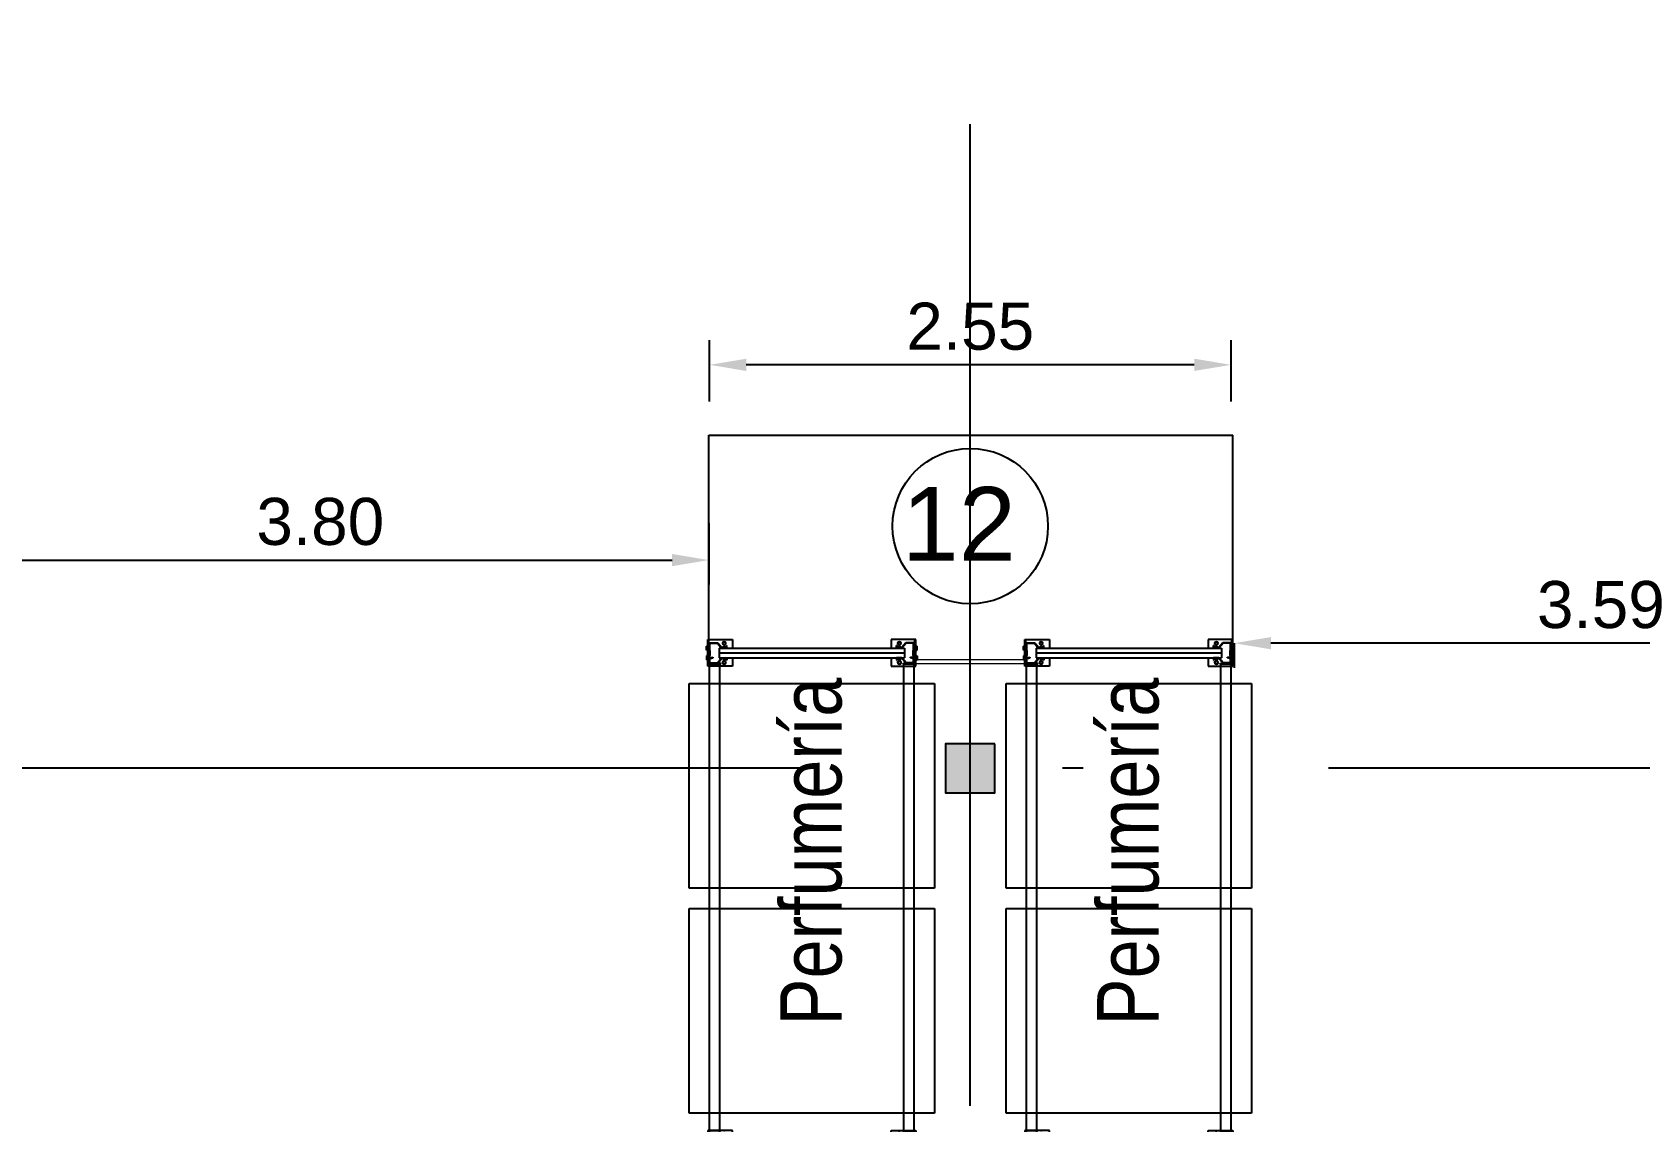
# Model space of a CAD drawing. Header units: metres. Extents: x 0 to 8715937, y -236336 to 216.
# Drawn here: x 112.06 to 119.92, y 85.3 to 90.63 of the extents above; entities that cross this region are included whole.
import ezdxf

# ---------------------------------------------------------------- set-up
doc = ezdxf.new("R2010")
doc.units = ezdxf.units.M
doc.header["$MEASUREMENT"] = 0
doc.header["$PDMODE"] = 3
doc.linetypes.add('ACAD_ISO10W100', pattern=[18, 12, -3, 0, -3])
for name, color, linetype in [('0-BLOCK-EQUIPAMIENTO', 7, 'Continuous'), ('0-BLOCK-ESTRUCTURA', 7, 'Continuous'), ('AAA BAST', 5, 'Continuous'), ('AAA CONECT', 3, 'Continuous'), ('AAA LARG', 1, 'Continuous'), ('AAA PALLETS', 7, 'Continuous'), ('AAA TEXTO', 7, 'Continuous'), ('COLUMNAS', 210, 'Continuous'), ('COLUMNAS HATCH', 251, 'Continuous'), ('COTAS INTERIORES', 2, 'Continuous'), ('EJES', 251, 'ACAD_ISO10W100'), ('INSTALACIONES', 165, 'Continuous'), ('TEXTO', 7, 'Continuous')]:
    doc.layers.add(name, color=color, linetype=linetype)
doc.styles.add('AR', font='arial.ttf')
doc.styles.get("Standard").update_dxf_attribs({"font": 'arial.ttf'})
doc.dimstyles.new('CotaLoc0', dxfattribs={"dimtxt": 0.23, "dimasz": 0.18, "dimexe": 0.12, "dimexo": 0.37, "dimgap": 0.07, "dimtad": 1, "dimzin": 0, "dimdsep": 46, "dimtxsty": 'AR', "dimcen": 0.9, "dimclrd": 251, "dimclre": 251, "dimadec": 0, "dimazin": 0, "dimtfac": 1, "dimtofl": 0, "dimtmove": 1, "dimatfit": 3, "dimfxl": 0.18, "dimtolj": 1, "dimtzin": 0, "dimarcsym": 1})

# ---------------------------------------------------------------- blocks, each defined once
blk = doc.blocks.new('COLUMNA 0.24 x 0.24')
at = {"layer": 'COLUMNAS HATCH', "ltscale": 0.1}
blk.add_hatch(color=256, dxfattribs=at).paths.add_polyline_path([(0, 0.24), (0.24, 0.24), (0.24, 0), (0, 0)])
at = {"layer": 'COLUMNAS', "ltscale": 0.1}
blk.add_lwpolyline([(0, 0.24), (0.24, 0.24), (0.24, 0), (0, 0)], close=True, dxfattribs=at)
blk = doc.blocks.new('DPM-ESTRUCTURA')
at = {"layer": 'EJES', "ltscale": 0.4}
for p, q in [((28.9278, 41.5801), (28.9278, 112.3301)), ((108.48, 87.0301), (16.48, 87.0301))]:
    blk.add_line(p, q, dxfattribs=at)
at = {"layer": 'COLUMNAS', "xscale": -1}
blk.add_blockref('COLUMNA 0.24 x 0.24', (29.0478, 86.9101), dxfattribs=at)
blk = doc.blocks.new('1A MODULO SIMPLE')
at = {"layer": 'AAA BAST'}
for points in [[(-2.1307, 1.015), (-2.1307, 1.017), (-2.1407, 1.017), (-2.1407, 1.04), (-2.1167, 1.06), (-2.1167, 1.1), (-2.1567, 1.1), (-2.1567, 1.098), (-2.1767, 1.098), (-2.1767, 1.1), (-2.2167, 1.1), (-2.2167, 1.06), (-2.1927, 1.04), (-2.1927, 1.017), (-2.2027, 1.017), (-2.2027, 1.015), (-2.1907, 1.015), (-2.1907, 1.0409), (-2.2147, 1.0609), (-2.2147, 1.098), (-2.1787, 1.098), (-2.1787, 1.096), (-2.1547, 1.096), (-2.1547, 1.098), (-2.1187, 1.098), (-2.1187, 1.0609), (-2.1427, 1.0409), (-2.1427, 1.015)], [(0.1973, 1.015), (0.1973, 1.017), (0.2073, 1.017), (0.2073, 1.04), (0.1833, 1.06), (0.1833, 1.1), (0.2233, 1.1), (0.2233, 1.098), (0.2433, 1.098), (0.2433, 1.1), (0.2833, 1.1), (0.2833, 1.06), (0.2593, 1.04), (0.2593, 1.017), (0.2693, 1.017), (0.2693, 1.015), (0.2573, 1.015), (0.2573, 1.0409), (0.2813, 1.0609), (0.2813, 1.098), (0.2453, 1.098), (0.2453, 1.096), (0.2213, 1.096), (0.2213, 1.098), (0.1853, 1.098), (0.1853, 1.0609), (0.2093, 1.0409), (0.2093, 1.015)], [(-2.1307, 0.185), (-2.1307, 0.183), (-2.1407, 0.183), (-2.1407, 0.16), (-2.1167, 0.14), (-2.1167, 0.1), (-2.1567, 0.1), (-2.1567, 0.102), (-2.1767, 0.102), (-2.1767, 0.1), (-2.2167, 0.1), (-2.2167, 0.14), (-2.1927, 0.16), (-2.1927, 0.183), (-2.2027, 0.183), (-2.2027, 0.185), (-2.1907, 0.185), (-2.1907, 0.1591), (-2.2147, 0.1391), (-2.2147, 0.102), (-2.1787, 0.102), (-2.1787, 0.104), (-2.1547, 0.104), (-2.1547, 0.102), (-2.1187, 0.102), (-2.1187, 0.1391), (-2.1427, 0.1591), (-2.1427, 0.185)], [(0.1973, 0.185), (0.1973, 0.183), (0.2073, 0.183), (0.2073, 0.16), (0.1833, 0.14), (0.1833, 0.1), (0.2233, 0.1), (0.2233, 0.102), (0.2433, 0.102), (0.2433, 0.1), (0.2833, 0.1), (0.2833, 0.14), (0.2593, 0.16), (0.2593, 0.183), (0.2693, 0.183), (0.2693, 0.185), (0.2573, 0.185), (0.2573, 0.1591), (0.2813, 0.1391), (0.2813, 0.102), (0.2453, 0.102), (0.2453, 0.104), (0.2213, 0.104), (0.2213, 0.102), (0.1853, 0.102), (0.1853, 0.1391), (0.2093, 0.1591), (0.2093, 0.185)]]:
    blk.add_hatch(color=251, dxfattribs=at).paths.add_polyline_path(points)
at = {"layer": 'AAA BAST', "color": 251}
for p, q in [((-2.2167, 1.1082), (-2.2317, 1.1082)), ((-2.2317, 1.1082), (-2.2317, 0.9882)), ((-2.2167, 1.1032), (-2.2317, 1.1032)), ((-2.1167, 1.1082), (-2.2167, 1.1082)), ((-2.2167, 1.1082), (-2.2167, 1.1032)), ((-2.2167, 1.1032), (-2.1167, 1.1032)), ((-2.2067, 1.1), (-2.2067, 1.1032)), ((-2.2067, 1.1032), (-2.1737, 1.1032)), ((-2.1802, 1.1152), (-2.2002, 1.1152)), ((-2.2002, 1.1082), (-2.2002, 1.1152)), ((-2.1902, 1.1082), (-2.1902, 1.1152)), ((-2.1802, 1.1082), (-2.1802, 1.1152)), ((-2.1737, 1.1), (-2.1737, 1.1032)), ((-2.1597, 1.1), (-2.1597, 1.1032)), ((-2.1532, 1.1152), (-2.1332, 1.1152)), ((-2.1532, 1.1082), (-2.1532, 1.1152)), ((-2.1432, 1.1082), (-2.1432, 1.1152)), ((-2.1332, 1.1082), (-2.1332, 1.1152)), ((-2.1267, 1.1), (-2.1267, 1.1032)), ((-2.1167, 1.1032), (-2.1167, 1.1082)), ((-2.1017, 1.1082), (-2.1167, 1.1082)), ((-2.1167, 1.1032), (-2.1017, 1.1032)), ((-2.1017, 0.9882), (-2.1017, 1.1082)), ((0.1683, 0.9882), (0.1683, 1.1082)), ((0.1683, 1.1082), (0.1833, 1.1082)), ((0.1833, 1.1032), (0.1683, 1.1032)), ((0.1833, 1.1032), (0.1833, 1.1082)), ((0.1833, 1.1082), (0.2833, 1.1082)), ((0.2833, 1.1032), (0.1833, 1.1032)), ((0.1933, 1.1), (0.1933, 1.1032)), ((0.2198, 1.1152), (0.1998, 1.1152)), ((0.1998, 1.1082), (0.1998, 1.1152)), ((0.2098, 1.1082), (0.2098, 1.1152)), ((0.2198, 1.1082), (0.2198, 1.1152)), ((0.2263, 1.1), (0.2263, 1.1032)), ((0.2403, 1.1), (0.2403, 1.1032)), ((0.2733, 1.1032), (0.2403, 1.1032)), ((0.2468, 1.1152), (0.2668, 1.1152)), ((0.2468, 1.1082), (0.2468, 1.1152)), ((0.2568, 1.1082), (0.2568, 1.1152)), ((0.2668, 1.1082), (0.2668, 1.1152)), ((0.2733, 1.1), (0.2733, 1.1032)), ((0.2833, 1.1082), (0.2833, 1.1032)), ((0.2833, 1.1082), (0.2983, 1.1082)), ((0.2833, 1.1032), (0.2983, 1.1032)), ((0.2983, 1.1082), (0.2983, 0.9882)), ((-2.1767, 1.1), (-2.2167, 1.1)), ((-2.2167, 1.1), (-2.2167, 1.06)), ((-2.2167, 1.06), (-2.1927, 1.04)), ((-2.2147, 1.098), (-2.2147, 1.0609)), ((-2.1787, 1.098), (-2.2147, 1.098)), ((-2.2147, 1.0609), (-2.1907, 1.0409)), ((-2.1927, 1.036), (-2.1977, 1.036)), ((-2.1977, 1.021), (-2.1977, 1.036)), ((-2.1927, 1.0285), (-2.1977, 1.0285)), ((-2.1927, 1.04), (-2.1927, 1.017)), ((-2.1907, 1.053), (-2.1667, 1.053)), ((-2.1907, 0.147), (-2.1907, 1.053)), ((-2.1907, 1.0409), (-2.1907, 1.015)), ((-2.1787, 1.098), (-2.1787, 1.096)), ((-2.1547, 1.096), (-2.1787, 1.096)), ((-2.1767, 1.1), (-2.1767, 1.098)), ((-2.1767, 1.1), (-2.1737, 1.1)), ((-2.1567, 1.098), (-2.1767, 1.098)), ((-2.1667, 1.053), (-2.1427, 1.053)), ((-2.1667, 0.147), (-2.1667, 1.053)), ((-2.1567, 1.1), (-2.1597, 1.1)), ((-2.1167, 1.1), (-2.1567, 1.1)), ((-2.1567, 1.1), (-2.1567, 1.098)), ((-2.1187, 1.098), (-2.1547, 1.098)), ((-2.1547, 1.098), (-2.1547, 1.096)), ((-2.1187, 1.0609), (-2.1427, 1.0409)), ((-2.1427, 0.147), (-2.1427, 1.053)), ((-2.1427, 1.0409), (-2.1427, 1.015)), ((-2.1167, 1.06), (-2.1407, 1.04)), ((-2.1407, 1.04), (-2.1407, 1.017)), ((-2.1357, 1.036), (-2.1407, 1.036)), ((-2.1407, 1.021), (-2.1407, 1.036)), ((-2.1357, 1.0285), (-2.1407, 1.0285)), ((-2.1357, 1.021), (-2.1357, 1.036)), ((-2.1357, 1.0328), (-2.1307, 1.0328)), ((-2.1357, 1.0243), (-2.1307, 1.0243)), ((-2.1307, 1.0243), (-2.1307, 1.0328)), ((-2.1187, 1.098), (-2.1187, 1.0609)), ((-2.1167, 1.1), (-2.1167, 1.06)), ((0.1833, 1.1), (0.2233, 1.1)), ((0.1833, 1.1), (0.1833, 1.06)), ((0.1833, 1.06), (0.2073, 1.04)), ((0.1853, 1.098), (0.1853, 1.0609)), ((0.1853, 1.098), (0.2213, 1.098)), ((0.1853, 1.0609), (0.2093, 1.0409)), ((0.2023, 1.0328), (0.1973, 1.0328)), ((0.1973, 1.0243), (0.1973, 1.0328)), ((0.2023, 1.0243), (0.1973, 1.0243)), ((0.2023, 1.036), (0.2073, 1.036)), ((0.2023, 1.021), (0.2023, 1.036)), ((0.2023, 1.0285), (0.2073, 1.0285)), ((0.2073, 1.04), (0.2073, 1.017)), ((0.2073, 1.021), (0.2073, 1.036)), ((0.2333, 1.053), (0.2093, 1.053)), ((0.2093, 0.147), (0.2093, 1.053)), ((0.2093, 1.0409), (0.2093, 1.015)), ((0.2213, 1.098), (0.2213, 1.096)), ((0.2213, 1.096), (0.2453, 1.096)), ((0.2233, 1.1), (0.2233, 1.098)), ((0.2233, 1.1), (0.2263, 1.1)), ((0.2233, 1.098), (0.2433, 1.098)), ((0.2573, 1.053), (0.2333, 1.053)), ((0.2333, 0.147), (0.2333, 1.053)), ((0.2433, 1.1), (0.2403, 1.1)), ((0.2433, 1.1), (0.2833, 1.1)), ((0.2433, 1.1), (0.2433, 1.098)), ((0.2453, 1.098), (0.2813, 1.098)), ((0.2453, 1.098), (0.2453, 1.096)), ((0.2813, 1.0609), (0.2573, 1.0409)), ((0.2573, 0.147), (0.2573, 1.053)), ((0.2573, 1.0409), (0.2573, 1.015)), ((0.2833, 1.06), (0.2593, 1.04)), ((0.2593, 1.04), (0.2593, 1.017)), ((0.2593, 1.036), (0.2643, 1.036)), ((0.2593, 1.0285), (0.2643, 1.0285)), ((0.2643, 1.021), (0.2643, 1.036)), ((0.2813, 1.098), (0.2813, 1.0609)), ((0.2833, 1.1), (0.2833, 1.06)), ((-2.2317, 0.9882), (-2.1907, 0.9882)), ((-2.1927, 1.017), (-2.2027, 1.017)), ((-2.2027, 1.017), (-2.2027, 1.015)), ((-2.1907, 1.015), (-2.2027, 1.015)), ((-2.1927, 1.021), (-2.1977, 1.021)), ((-2.1427, 1.015), (-2.1307, 1.015)), ((-2.1427, 0.9882), (-2.1017, 0.9882)), ((-2.1357, 1.021), (-2.1407, 1.021)), ((-2.1407, 1.017), (-2.1307, 1.017)), ((-2.1307, 1.015), (-2.1307, 1.017)), ((0.2093, 0.9882), (0.1683, 0.9882)), ((0.2073, 1.017), (0.1973, 1.017)), ((0.1973, 1.015), (0.1973, 1.017)), ((0.2093, 1.015), (0.1973, 1.015)), ((0.2023, 1.021), (0.2073, 1.021)), ((0.2573, 1.015), (0.2693, 1.015)), ((0.2983, 0.9882), (0.2573, 0.9882)), ((0.2593, 1.021), (0.2643, 1.021)), ((0.2593, 1.017), (0.2693, 1.017)), ((0.2693, 1.017), (0.2693, 1.015)), ((-2.2317, 0.0918), (-2.2317, 0.2118)), ((-2.2317, 0.2118), (-2.1907, 0.2118)), ((-2.2167, 0.14), (-2.1927, 0.16)), ((-2.2147, 0.1391), (-2.1907, 0.1591)), ((-2.1907, 0.185), (-2.2027, 0.185)), ((-2.2027, 0.183), (-2.2027, 0.185)), ((-2.1927, 0.183), (-2.2027, 0.183)), ((-2.1927, 0.1801), (-2.1977, 0.1801)), ((-2.1977, 0.1651), (-2.1977, 0.1801)), ((-2.1927, 0.1726), (-2.1977, 0.1726)), ((-2.1927, 0.1651), (-2.1977, 0.1651)), ((-2.1927, 0.16), (-2.1927, 0.183)), ((-2.1907, 0.1591), (-2.1907, 0.185)), ((-2.1427, 0.2118), (-2.1017, 0.2118)), ((-2.1427, 0.1591), (-2.1427, 0.185)), ((-2.1427, 0.185), (-2.1307, 0.185)), ((-2.1187, 0.1391), (-2.1427, 0.1591)), ((-2.1407, 0.16), (-2.1407, 0.183)), ((-2.1407, 0.183), (-2.1307, 0.183)), ((-2.1357, 0.1801), (-2.1407, 0.1801)), ((-2.1407, 0.1651), (-2.1407, 0.1801)), ((-2.1357, 0.1726), (-2.1407, 0.1726)), ((-2.1357, 0.1651), (-2.1407, 0.1651)), ((-2.1167, 0.14), (-2.1407, 0.16)), ((-2.1357, 0.1651), (-2.1357, 0.1801)), ((-2.1357, 0.1768), (-2.1307, 0.1768)), ((-2.1357, 0.1683), (-2.1307, 0.1683)), ((-2.1307, 0.185), (-2.1307, 0.183)), ((-2.1307, 0.1683), (-2.1307, 0.1768)), ((-2.1017, 0.2118), (-2.1017, 0.0918)), ((0.2093, 0.2118), (0.1683, 0.2118)), ((0.1683, 0.2118), (0.1683, 0.0918)), ((0.1833, 0.14), (0.2073, 0.16)), ((0.1853, 0.1391), (0.2093, 0.1591)), ((0.2093, 0.185), (0.1973, 0.185)), ((0.1973, 0.185), (0.1973, 0.183)), ((0.2073, 0.183), (0.1973, 0.183)), ((0.2023, 0.1768), (0.1973, 0.1768)), ((0.1973, 0.1683), (0.1973, 0.1768)), ((0.2023, 0.1683), (0.1973, 0.1683)), ((0.2023, 0.1801), (0.2073, 0.1801)), ((0.2023, 0.1651), (0.2023, 0.1801)), ((0.2023, 0.1726), (0.2073, 0.1726)), ((0.2023, 0.1651), (0.2073, 0.1651)), ((0.2073, 0.16), (0.2073, 0.183)), ((0.2073, 0.1651), (0.2073, 0.1801)), ((0.2093, 0.1591), (0.2093, 0.185)), ((0.2983, 0.2118), (0.2573, 0.2118)), ((0.2573, 0.1591), (0.2573, 0.185)), ((0.2573, 0.185), (0.2693, 0.185)), ((0.2813, 0.1391), (0.2573, 0.1591)), ((0.2593, 0.16), (0.2593, 0.183)), ((0.2593, 0.183), (0.2693, 0.183)), ((0.2593, 0.1801), (0.2643, 0.1801)), ((0.2593, 0.1726), (0.2643, 0.1726)), ((0.2593, 0.1651), (0.2643, 0.1651)), ((0.2833, 0.14), (0.2593, 0.16)), ((0.2643, 0.1651), (0.2643, 0.1801)), ((0.2693, 0.183), (0.2693, 0.185)), ((0.2983, 0.0918), (0.2983, 0.2118)), ((-2.2167, 0.0968), (-2.2317, 0.0968)), ((-2.2167, 0.0918), (-2.2317, 0.0918)), ((-2.2167, 0.1), (-2.2167, 0.14)), ((-2.1767, 0.1), (-2.2167, 0.1)), ((-2.2167, 0.0968), (-2.1167, 0.0968)), ((-2.2167, 0.0918), (-2.2167, 0.0968)), ((-2.1167, 0.0918), (-2.2167, 0.0918)), ((-2.2147, 0.102), (-2.2147, 0.1391)), ((-2.1787, 0.102), (-2.2147, 0.102)), ((-2.2067, 0.1), (-2.2067, 0.0968)), ((-2.2067, 0.0968), (-2.1737, 0.0968)), ((-2.2002, 0.0918), (-2.2002, 0.0848)), ((-2.1802, 0.0848), (-2.2002, 0.0848)), ((-2.1907, 0.147), (-2.1667, 0.147)), ((-2.1902, 0.0918), (-2.1902, 0.0848)), ((-2.1802, 0.0918), (-2.1802, 0.0848)), ((-2.1787, 0.102), (-2.1787, 0.104)), ((-2.1547, 0.104), (-2.1787, 0.104)), ((-2.1567, 0.102), (-2.1767, 0.102)), ((-2.1767, 0.1), (-2.1767, 0.102)), ((-2.1767, 0.1), (-2.1737, 0.1)), ((-2.1737, 0.1), (-2.1737, 0.0968)), ((-2.1667, 0.147), (-2.1427, 0.147)), ((-2.1597, 0.1), (-2.1597, 0.0968)), ((-2.1567, 0.1), (-2.1597, 0.1)), ((-2.1567, 0.1), (-2.1567, 0.102)), ((-2.1167, 0.1), (-2.1567, 0.1)), ((-2.1547, 0.102), (-2.1547, 0.104)), ((-2.1187, 0.102), (-2.1547, 0.102)), ((-2.1532, 0.0918), (-2.1532, 0.0848)), ((-2.1532, 0.0848), (-2.1332, 0.0848)), ((-2.1432, 0.0918), (-2.1432, 0.0848)), ((-2.1332, 0.0918), (-2.1332, 0.0848)), ((-2.1267, 0.1), (-2.1267, 0.0968)), ((-2.1187, 0.102), (-2.1187, 0.1391)), ((-2.1167, 0.1), (-2.1167, 0.14)), ((-2.1167, 0.0968), (-2.1167, 0.0918)), ((-2.1167, 0.0968), (-2.1017, 0.0968)), ((-2.1017, 0.0918), (-2.1167, 0.0918)), ((0.1833, 0.0968), (0.1683, 0.0968)), ((0.1683, 0.0918), (0.1833, 0.0918)), ((0.1833, 0.1), (0.1833, 0.14)), ((0.1833, 0.1), (0.2233, 0.1)), ((0.2833, 0.0968), (0.1833, 0.0968)), ((0.1833, 0.0968), (0.1833, 0.0918)), ((0.1833, 0.0918), (0.2833, 0.0918)), ((0.1853, 0.102), (0.1853, 0.1391)), ((0.1853, 0.102), (0.2213, 0.102)), ((0.1933, 0.1), (0.1933, 0.0968)), ((0.1998, 0.0918), (0.1998, 0.0848)), ((0.2198, 0.0848), (0.1998, 0.0848)), ((0.2333, 0.147), (0.2093, 0.147)), ((0.2098, 0.0918), (0.2098, 0.0848)), ((0.2198, 0.0918), (0.2198, 0.0848)), ((0.2213, 0.102), (0.2213, 0.104)), ((0.2213, 0.104), (0.2453, 0.104)), ((0.2233, 0.102), (0.2433, 0.102)), ((0.2233, 0.1), (0.2233, 0.102)), ((0.2233, 0.1), (0.2263, 0.1)), ((0.2263, 0.1), (0.2263, 0.0968)), ((0.2573, 0.147), (0.2333, 0.147)), ((0.2403, 0.1), (0.2403, 0.0968)), ((0.2433, 0.1), (0.2403, 0.1)), ((0.2733, 0.0968), (0.2403, 0.0968)), ((0.2433, 0.1), (0.2433, 0.102)), ((0.2433, 0.1), (0.2833, 0.1)), ((0.2453, 0.102), (0.2453, 0.104)), ((0.2453, 0.102), (0.2813, 0.102)), ((0.2468, 0.0918), (0.2468, 0.0848)), ((0.2468, 0.0848), (0.2668, 0.0848)), ((0.2568, 0.0918), (0.2568, 0.0848)), ((0.2668, 0.0918), (0.2668, 0.0848)), ((0.2733, 0.1), (0.2733, 0.0968)), ((0.2813, 0.102), (0.2813, 0.1391)), ((0.2833, 0.1), (0.2833, 0.14)), ((0.2833, 0.0918), (0.2833, 0.0968)), ((0.2833, 0.0968), (0.2983, 0.0968)), ((0.2833, 0.0918), (0.2983, 0.0918))]:
    blk.add_line(p, q, dxfattribs=at)
for centre in [(-2.2141, 1.0285), (-2.1192, 1.0285), (0.1859, 1.0285), (0.2808, 1.0285), (-2.2141, 0.1715), (-2.1192, 0.1715), (0.1859, 0.1715), (0.2808, 0.1715)]:
    blk.add_circle(centre, 0.0075, dxfattribs=at)
at = {"layer": 'AAA LARG', "color": 251}
for p, q in [((-2.1407, 1.105), (-2.1454, 1.0829)), ((-2.1381, 1.1018), (-2.1422, 1.0822)), ((-2.1407, 1.105), (-2.1117, 1.105)), ((-2.1149, 1.1018), (-2.1381, 1.1018)), ((-2.1149, 1.045), (-2.1149, 1.1018)), ((-2.1117, 1.105), (-2.1117, 1.045)), ((0.2073, 1.105), (0.1783, 1.105)), ((0.1783, 1.105), (0.1783, 1.045)), ((0.1815, 1.045), (0.1815, 1.1018)), ((0.1815, 1.1018), (0.2047, 1.1018)), ((0.2047, 1.1018), (0.2089, 1.0822)), ((0.2073, 1.105), (0.212, 1.0829)), ((-2.1422, 1.0822), (-2.1454, 1.0829)), ((-2.1117, 1.045), (-2.1149, 1.045)), ((-2.1117, 1.1), (0.1783, 1.1)), ((-2.1117, 1.05), (0.1783, 1.05)), ((0.1783, 1.045), (0.1815, 1.045)), ((0.2089, 1.0822), (0.212, 1.0829)), ((-2.1422, 0.1178), (-2.1454, 0.1171)), ((-2.1407, 0.095), (-2.1454, 0.1171)), ((-2.1381, 0.0982), (-2.1422, 0.1178)), ((-2.1407, 0.095), (-2.1117, 0.095)), ((-2.1149, 0.0982), (-2.1381, 0.0982)), ((-2.1117, 0.155), (-2.1149, 0.155)), ((-2.1149, 0.155), (-2.1149, 0.0982)), ((-2.1117, 0.095), (-2.1117, 0.155)), ((-2.1117, 0.15), (0.1783, 0.15)), ((-2.1117, 0.1), (0.1783, 0.1)), ((0.1783, 0.095), (0.1783, 0.155)), ((0.1783, 0.155), (0.1815, 0.155)), ((0.2073, 0.095), (0.1783, 0.095)), ((0.1815, 0.155), (0.1815, 0.0982)), ((0.1815, 0.0982), (0.2047, 0.0982)), ((0.2047, 0.0982), (0.2089, 0.1178)), ((0.2073, 0.095), (0.212, 0.1171)), ((0.2089, 0.1178), (0.212, 0.1171))]:
    blk.add_line(p, q, dxfattribs=at)
at = {"layer": 'AAA PALLETS', "color": 251, "ltscale": 0.21}
for p, q in [((-1.0167, 1.2), (-2.0167, 1.2)), ((-2.0167, 1.2), (-2.0167, 0)), ((-1.0167, 0), (-1.0167, 1.2)), ((0.0833, 1.2), (-0.9167, 1.2)), ((-0.9167, 1.2), (-0.9167, 0)), ((0.0833, 0), (0.0833, 1.2)), ((-2.0167, 0), (-1.0167, 0)), ((-0.9167, 0), (0.0833, 0))]:
    blk.add_line(p, q, dxfattribs=at)
blk = doc.blocks.new('1A MODULO D FTE COL')
at = {"layer": 'AAA CONECT', "color": 251, "lineweight": 5}
for p, q in [((-2.213, 0.5973), (-2.2207, 0.5909)), ((-2.2207, 0.59), (-2.2207, -0.0409)), ((-2.2117, 0.5958), (-2.2187, 0.59)), ((-2.2187, 0.5484), (-2.2187, 0.59)), ((-2.213, 0.5973), (-2.2117, 0.5958)), ((0.187, 0.5973), (0.1793, 0.5909)), ((0.1793, 0.59), (0.1793, -0.0409)), ((0.1883, 0.5958), (0.1813, 0.59)), ((0.1813, 0.5484), (0.1813, 0.59)), ((0.187, 0.5973), (0.1883, 0.5958)), ((-2.2187, 0.5484), (-2.2057, 0.5484)), ((-2.2007, 0.5434), (-2.2057, 0.5484)), ((-2.2007, 0.5434), (-2.2007, 0.0066)), ((0.1813, 0.5484), (0.1943, 0.5484)), ((0.1993, 0.5434), (0.1943, 0.5484)), ((0.1993, 0.5434), (0.1993, 0.0066)), ((-2.2187, 0.0016), (-2.2187, -0.04)), ((-2.2187, 0.0016), (-2.2057, 0.0016)), ((-2.2007, 0.0066), (-2.2057, 0.0016)), ((0.1813, 0.0016), (0.1813, -0.04)), ((0.1813, 0.0016), (0.1943, 0.0016)), ((0.1993, 0.0066), (0.1943, 0.0016)), ((-2.213, -0.0473), (-2.2207, -0.0409)), ((-2.2117, -0.0458), (-2.2187, -0.04)), ((-2.213, -0.0473), (-2.2117, -0.0458)), ((0.187, -0.0473), (0.1793, -0.0409)), ((0.1883, -0.0458), (0.1813, -0.04)), ((0.187, -0.0473), (0.1883, -0.0458))]:
    blk.add_line(p, q, dxfattribs=at)
at = {"layer": 'AAA BAST', "color": 251, "lineweight": 5}
for p in [(0, 0.45), (0, -1.1)]:
    blk.add_blockref('1A MODULO SIMPLE', p, dxfattribs=at)
blk = doc.blocks.new('*D200')
at = {"layer": 'COTAS INTERIORES', "color": 251, "lineweight": -2, "ltscale": 0.1, "transparency": 16777216}
for p, q in [((27.6533, 88.8228), (27.6533, 89.1228)), ((30.2033, 88.8228), (30.2033, 89.1228)), ((30.0233, 89.0028), (27.8333, 89.0028))]:
    blk.add_line(p, q, dxfattribs=at)
at = {"layer": 'COTAS INTERIORES', "color": 251, "ltscale": 0.1, "transparency": 16777216}
for points in [[(27.8333, 89.0328), (27.8333, 88.9728), (27.6533, 89.0028)], [(30.0233, 89.0328), (30.0233, 88.9728), (30.2033, 89.0028)]]:
    blk.add_solid(points, dxfattribs=at)
at = {"layer": 'Defpoints', "color": 0, "ltscale": 0.1, "transparency": 16777216}
for p in [(27.6533, 89.0028), (27.6533, 87.6443), (30.2033, 87.6443)]:
    blk.add_point(p, dxfattribs=at)
at = {"layer": 'COTAS INTERIORES', "color": 0, "ltscale": 0.1, "transparency": 16777216, "insert": (28.9283, 89.1902), "char_height": 0.23, "attachment_point": 5, "style": 'AR'}
blk.add_mtext('\\A1;2.55', dxfattribs=at)
blk = doc.blocks.new('*D217')
at = {"layer": 'COTAS INTERIORES', "color": 251, "lineweight": -2, "ltscale": 0.1, "transparency": 16777216}
for p, q in [((27.6501, 88.2283), (27.6501, 87.9283)), ((23.8501, 88.0672), (23.8501, 87.9283)), ((24.0301, 88.0483), (27.4701, 88.0483))]:
    blk.add_line(p, q, dxfattribs=at)
at = {"layer": 'COTAS INTERIORES', "color": 251, "ltscale": 0.1, "transparency": 16777216}
for points in [[(24.0301, 88.0783), (24.0301, 88.0183), (23.8501, 88.0483)], [(27.4701, 88.0783), (27.4701, 88.0183), (27.6501, 88.0483)]]:
    blk.add_solid(points, dxfattribs=at)
at = {"layer": 'Defpoints', "color": 0, "ltscale": 0.1, "transparency": 16777216}
for p in [(27.6501, 88.6593), (23.8501, 88.4372), (27.6501, 88.0483)]:
    blk.add_point(p, dxfattribs=at)
at = {"layer": 'COTAS INTERIORES', "color": 0, "ltscale": 0.1, "transparency": 16777216, "insert": (25.7501, 88.2358), "char_height": 0.23, "attachment_point": 5, "style": 'AR'}
blk.add_mtext('\\A1;3.80', dxfattribs=at)
blk = doc.blocks.new('*D143')
at = {"layer": 'COTAS INTERIORES', "color": 251, "lineweight": -2, "ltscale": 0.1, "transparency": 16777216}
for p, q in [((117.9385, 87.6418), (117.9385, 87.5218)), ((121.3453, 87.6418), (118.1185, 87.6418)), ((121.5253, 87.6418), (121.5253, 87.5218))]:
    blk.add_line(p, q, dxfattribs=at)
at = {"layer": 'COTAS INTERIORES', "color": 251, "ltscale": 0.1, "transparency": 16777216}
for points in [[(118.1185, 87.6718), (118.1185, 87.6118), (117.9385, 87.6418)], [(121.3453, 87.6718), (121.3453, 87.6118), (121.5253, 87.6418)]]:
    blk.add_solid(points, dxfattribs=at)
at = {"layer": 'Defpoints', "color": 0, "ltscale": 0.1, "transparency": 16777216}
for p in [(117.9385, 87.6593), (121.5253, 87.6593), (117.9385, 87.6418)]:
    blk.add_point(p, dxfattribs=at)
at = {"layer": 'COTAS INTERIORES', "color": 0, "ltscale": 0.1, "transparency": 16777216, "insert": (119.7319, 87.8293), "char_height": 0.23, "attachment_point": 5, "style": 'AR'}
blk.add_mtext('\\A1;3.59', dxfattribs=at)
blk = doc.blocks.new('DPM-EQUIPAMIENTO')
at = {"layer": 'AAA TEXTO', "ltscale": 0.21}
blk.add_circle((28.9283, 88.2142), 0.3799, dxfattribs=at)
at = {"layer": 'INSTALACIONES', "ltscale": 0.1}
for p, q in [((27.6501, 87.6593), (27.6501, 88.6593)), ((27.6501, 88.6593), (30.2115, 88.6593)), ((30.2115, 87.6593), (30.2115, 88.6593))]:
    blk.add_line(p, q, dxfattribs=at)
at = {"layer": 'AAA BAST', "xscale": -1, "rotation": 270}
blk.add_blockref('1A MODULO D FTE COL', (28.6533, 87.3609), dxfattribs=at)
at = {"layer": 'TEXTO', "insert": (29.1517, 88.4055), "char_height": 0.35945, "attachment_point": 3}
blk.add_mtext_dynamic_manual_height_columns('12', width=0.346173, gutter_width=12.5, heights=[0], dxfattribs=at)
at = {"layer": 'COTAS INTERIORES', "ltscale": 0.1}
for base, p1, p2, picture, middle in [((27.6533, 89.0028), (30.2033, 87.6443), (27.6533, 87.6443), '*D200', (28.9283, 89.1902)), ((27.6501, 88.0483), (23.8501, 88.4372), (27.6501, 88.6593), '*D217', (25.7501, 88.2358))]:
    dim = blk.add_linear_dim(base=base, p1=p1, p2=p2, dimstyle='CotaLoc0', override={"dimfxlon": 1}, dxfattribs=at)
    dim.commit()
    dim.dimension.update_dxf_attribs({"geometry": picture, "text_midpoint": middle})

msp = doc.modelspace()

# ---------------------------------------------------------------- hatches: boundary and pattern name
at = {"layer": 'AAA BAST'}
for points in [[(115.4583, 87.5583), (115.4563, 87.5583), (115.4563, 87.5683), (115.4333, 87.5683), (115.4133, 87.5443), (115.3733, 87.5443), (115.3733, 87.5843), (115.3753, 87.5843), (115.3753, 87.6043), (115.3733, 87.6043), (115.3733, 87.6443), (115.4133, 87.6443), (115.4333, 87.6203), (115.4563, 87.6203), (115.4563, 87.6303), (115.4583, 87.6303), (115.4583, 87.6183), (115.4324, 87.6183), (115.4124, 87.6423), (115.3753, 87.6423), (115.3753, 87.6063), (115.3773, 87.6063), (115.3773, 87.5823), (115.3753, 87.5823), (115.3753, 87.5463), (115.4124, 87.5463), (115.4324, 87.5703), (115.4583, 87.5703)], [(116.2883, 87.5583), (116.2903, 87.5583), (116.2903, 87.5683), (116.3133, 87.5683), (116.3333, 87.5443), (116.3733, 87.5443), (116.3733, 87.5843), (116.3713, 87.5843), (116.3713, 87.6043), (116.3733, 87.6043), (116.3733, 87.6443), (116.3333, 87.6443), (116.3133, 87.6203), (116.2903, 87.6203), (116.2903, 87.6303), (116.2883, 87.6303), (116.2883, 87.6183), (116.3142, 87.6183), (116.3342, 87.6423), (116.3713, 87.6423), (116.3713, 87.6063), (116.3693, 87.6063), (116.3693, 87.5823), (116.3713, 87.5823), (116.3713, 87.5463), (116.3342, 87.5463), (116.3142, 87.5703), (116.2883, 87.5703)], [(117.0083, 87.5583), (117.0063, 87.5583), (117.0063, 87.5683), (116.9833, 87.5683), (116.9633, 87.5443), (116.9233, 87.5443), (116.9233, 87.5843), (116.9253, 87.5843), (116.9253, 87.6043), (116.9233, 87.6043), (116.9233, 87.6443), (116.9633, 87.6443), (116.9833, 87.6203), (117.0063, 87.6203), (117.0063, 87.6303), (117.0083, 87.6303), (117.0083, 87.6183), (116.9824, 87.6183), (116.9624, 87.6423), (116.9253, 87.6423), (116.9253, 87.6063), (116.9273, 87.6063), (116.9273, 87.5823), (116.9253, 87.5823), (116.9253, 87.5463), (116.9624, 87.5463), (116.9824, 87.5703), (117.0083, 87.5703)], [(117.8383, 87.5583), (117.8403, 87.5583), (117.8403, 87.5683), (117.8633, 87.5683), (117.8833, 87.5443), (117.9233, 87.5443), (117.9233, 87.5843), (117.9213, 87.5843), (117.9213, 87.6043), (117.9233, 87.6043), (117.9233, 87.6443), (117.8833, 87.6443), (117.8633, 87.6203), (117.8403, 87.6203), (117.8403, 87.6303), (117.8383, 87.6303), (117.8383, 87.6183), (117.8642, 87.6183), (117.8842, 87.6423), (117.9213, 87.6423), (117.9213, 87.6063), (117.9193, 87.6063), (117.9193, 87.5823), (117.9213, 87.5823), (117.9213, 87.5463), (117.8842, 87.5463), (117.8642, 87.5703), (117.8383, 87.5703)]]:
    msp.add_hatch(color=251, dxfattribs=at).paths.add_polyline_path(points)

# ---------------------------------------------------------------- linework, layer by layer
at = {"layer": 'AAA BAST', "color": 251}
for p, q in [((115.3651, 87.6443), (115.3651, 87.6593)), ((115.3651, 87.6593), (115.4851, 87.6593)), ((115.3701, 87.6443), (115.3701, 87.6593)), ((115.4851, 87.6593), (115.4851, 87.6183)), ((116.3815, 87.6593), (116.2615, 87.6593)), ((116.2615, 87.6593), (116.2615, 87.6183)), ((116.3765, 87.6443), (116.3765, 87.6593)), ((116.3815, 87.6443), (116.3815, 87.6593)), ((116.9151, 87.6443), (116.9151, 87.6593)), ((116.9151, 87.6593), (117.0351, 87.6593)), ((116.9201, 87.6443), (116.9201, 87.6593)), ((117.0351, 87.6593), (117.0351, 87.6183)), ((117.9315, 87.6593), (117.8115, 87.6593)), ((117.8115, 87.6593), (117.8115, 87.6183)), ((117.9265, 87.6443), (117.9265, 87.6593)), ((117.9315, 87.6443), (117.9315, 87.6593)), ((115.3581, 87.6078), (115.3581, 87.6278)), ((115.3651, 87.6278), (115.3581, 87.6278)), ((115.3651, 87.6178), (115.3581, 87.6178)), ((115.3651, 87.6078), (115.3581, 87.6078)), ((115.3581, 87.5808), (115.3581, 87.5608)), ((115.3651, 87.5808), (115.3581, 87.5808)), ((115.3651, 87.5443), (115.3651, 87.6443)), ((115.3651, 87.6443), (115.3701, 87.6443)), ((115.3701, 87.6443), (115.3701, 87.5443)), ((115.3733, 87.6343), (115.3701, 87.6343)), ((115.3701, 87.6343), (115.3701, 87.6013)), ((115.3733, 87.6013), (115.3701, 87.6013)), ((115.3733, 87.5873), (115.3701, 87.5873)), ((115.3733, 87.6043), (115.3733, 87.6443)), ((115.3733, 87.6443), (115.4133, 87.6443)), ((115.3733, 87.6043), (115.3753, 87.6043)), ((115.3733, 87.6043), (115.3733, 87.6013)), ((115.3733, 87.5843), (115.3733, 87.5873)), ((115.3733, 87.5443), (115.3733, 87.5843)), ((115.3733, 87.5843), (115.3753, 87.5843)), ((115.3753, 87.6423), (115.4124, 87.6423)), ((115.3753, 87.6063), (115.3753, 87.6423)), ((115.3753, 87.6063), (115.3773, 87.6063)), ((115.3753, 87.5843), (115.3753, 87.6043)), ((115.3753, 87.5463), (115.3753, 87.5823)), ((115.3753, 87.5823), (115.3773, 87.5823)), ((115.3773, 87.5823), (115.3773, 87.6063)), ((115.4124, 87.6423), (115.4324, 87.6183)), ((115.4133, 87.6443), (115.4333, 87.6203)), ((115.4203, 87.6183), (115.4203, 87.5943)), ((115.4203, 87.6183), (116.3263, 87.6183)), ((115.4203, 87.5943), (115.4203, 87.5703)), ((115.4203, 87.5943), (116.3263, 87.5943)), ((115.4324, 87.6183), (115.4583, 87.6183)), ((115.4333, 87.6203), (115.4563, 87.6203)), ((115.4384, 87.6203), (115.4384, 87.6253)), ((115.4384, 87.6253), (115.4534, 87.6253)), ((115.4459, 87.6203), (115.4459, 87.6253)), ((115.4534, 87.6203), (115.4534, 87.6253)), ((115.4563, 87.6203), (115.4563, 87.6303)), ((115.4563, 87.6303), (115.4583, 87.6303)), ((115.4583, 87.6183), (115.4583, 87.6303)), ((116.2883, 87.6183), (116.2883, 87.6303)), ((116.2903, 87.6303), (116.2883, 87.6303)), ((116.3142, 87.6183), (116.2883, 87.6183)), ((116.2903, 87.6203), (116.2903, 87.6303)), ((116.3133, 87.6203), (116.2903, 87.6203)), ((116.2943, 87.6203), (116.2943, 87.6253)), ((116.2943, 87.6253), (116.3093, 87.6253)), ((116.3018, 87.6203), (116.3018, 87.6253)), ((116.3093, 87.6203), (116.3093, 87.6253)), ((116.3333, 87.6443), (116.3133, 87.6203)), ((116.3342, 87.6423), (116.3142, 87.6183)), ((116.3263, 87.6183), (116.3263, 87.5943)), ((116.3263, 87.5943), (116.3263, 87.5703)), ((116.3733, 87.6443), (116.3333, 87.6443)), ((116.3713, 87.6423), (116.3342, 87.6423)), ((116.3713, 87.6063), (116.3693, 87.6063)), ((116.3693, 87.5823), (116.3693, 87.6063)), ((116.3713, 87.5823), (116.3693, 87.5823)), ((116.3713, 87.6063), (116.3713, 87.6423)), ((116.3713, 87.5843), (116.3713, 87.6043)), ((116.3733, 87.6043), (116.3713, 87.6043)), ((116.3733, 87.5843), (116.3713, 87.5843)), ((116.3713, 87.5463), (116.3713, 87.5823)), ((116.3733, 87.6043), (116.3733, 87.6443)), ((116.3733, 87.6343), (116.3765, 87.6343)), ((116.3733, 87.6043), (116.3733, 87.6013)), ((116.3733, 87.6013), (116.3765, 87.6013)), ((116.3733, 87.5873), (116.3765, 87.5873)), ((116.3733, 87.5843), (116.3733, 87.5873)), ((116.3733, 87.5443), (116.3733, 87.5843)), ((116.3765, 87.6443), (116.3765, 87.5443)), ((116.3815, 87.6443), (116.3765, 87.6443)), ((116.3765, 87.6343), (116.3765, 87.6013)), ((116.3815, 87.5443), (116.3815, 87.6443)), ((116.3815, 87.6278), (116.3885, 87.6278)), ((116.3815, 87.6178), (116.3885, 87.6178)), ((116.3815, 87.6078), (116.3885, 87.6078)), ((116.3815, 87.5808), (116.3885, 87.5808)), ((116.3885, 87.6078), (116.3885, 87.6278)), ((116.3885, 87.5808), (116.3885, 87.5608)), ((116.9081, 87.6078), (116.9081, 87.6278)), ((116.9151, 87.6278), (116.9081, 87.6278)), ((116.9151, 87.6178), (116.9081, 87.6178)), ((116.9151, 87.6078), (116.9081, 87.6078)), ((116.9081, 87.5808), (116.9081, 87.5608)), ((116.9151, 87.5808), (116.9081, 87.5808)), ((116.9151, 87.5443), (116.9151, 87.6443)), ((116.9151, 87.6443), (116.9201, 87.6443)), ((116.9201, 87.6443), (116.9201, 87.5443)), ((116.9233, 87.6343), (116.9201, 87.6343)), ((116.9201, 87.6343), (116.9201, 87.6013)), ((116.9233, 87.6013), (116.9201, 87.6013)), ((116.9233, 87.5873), (116.9201, 87.5873)), ((116.9233, 87.6043), (116.9233, 87.6443)), ((116.9233, 87.6443), (116.9633, 87.6443)), ((116.9233, 87.6043), (116.9253, 87.6043)), ((116.9233, 87.6043), (116.9233, 87.6013)), ((116.9233, 87.5843), (116.9233, 87.5873)), ((116.9233, 87.5443), (116.9233, 87.5843)), ((116.9233, 87.5843), (116.9253, 87.5843)), ((116.9253, 87.6423), (116.9624, 87.6423)), ((116.9253, 87.6063), (116.9253, 87.6423)), ((116.9253, 87.6063), (116.9273, 87.6063)), ((116.9253, 87.5843), (116.9253, 87.6043)), ((116.9253, 87.5463), (116.9253, 87.5823)), ((116.9253, 87.5823), (116.9273, 87.5823)), ((116.9273, 87.5823), (116.9273, 87.6063)), ((116.9624, 87.6423), (116.9824, 87.6183)), ((116.9633, 87.6443), (116.9833, 87.6203)), ((116.9703, 87.6183), (116.9703, 87.5943)), ((116.9703, 87.6183), (117.8763, 87.6183)), ((116.9703, 87.5943), (116.9703, 87.5703)), ((116.9703, 87.5943), (117.8763, 87.5943)), ((116.9824, 87.6183), (117.0083, 87.6183)), ((116.9833, 87.6203), (117.0063, 87.6203)), ((116.9884, 87.6203), (116.9884, 87.6253)), ((116.9884, 87.6253), (117.0034, 87.6253)), ((116.9959, 87.6203), (116.9959, 87.6253)), ((117.0034, 87.6203), (117.0034, 87.6253)), ((117.0063, 87.6203), (117.0063, 87.6303)), ((117.0063, 87.6303), (117.0083, 87.6303)), ((117.0083, 87.6183), (117.0083, 87.6303)), ((117.8383, 87.6183), (117.8383, 87.6303)), ((117.8403, 87.6303), (117.8383, 87.6303)), ((117.8642, 87.6183), (117.8383, 87.6183)), ((117.8403, 87.6203), (117.8403, 87.6303)), ((117.8633, 87.6203), (117.8403, 87.6203)), ((117.8443, 87.6203), (117.8443, 87.6253)), ((117.8443, 87.6253), (117.8593, 87.6253)), ((117.8518, 87.6203), (117.8518, 87.6253)), ((117.8593, 87.6203), (117.8593, 87.6253)), ((117.8833, 87.6443), (117.8633, 87.6203)), ((117.8842, 87.6423), (117.8642, 87.6183)), ((117.8763, 87.6183), (117.8763, 87.5943)), ((117.8763, 87.5943), (117.8763, 87.5703)), ((117.9233, 87.6443), (117.8833, 87.6443)), ((117.9213, 87.6423), (117.8842, 87.6423)), ((117.9213, 87.6063), (117.9193, 87.6063)), ((117.9193, 87.5823), (117.9193, 87.6063)), ((117.9213, 87.5823), (117.9193, 87.5823)), ((117.9213, 87.6063), (117.9213, 87.6423)), ((117.9213, 87.5843), (117.9213, 87.6043)), ((117.9233, 87.6043), (117.9213, 87.6043)), ((117.9233, 87.5843), (117.9213, 87.5843)), ((117.9213, 87.5463), (117.9213, 87.5823)), ((117.9233, 87.6043), (117.9233, 87.6443)), ((117.9233, 87.6343), (117.9265, 87.6343)), ((117.9233, 87.6043), (117.9233, 87.6013)), ((117.9233, 87.6013), (117.9265, 87.6013)), ((117.9233, 87.5873), (117.9265, 87.5873)), ((117.9233, 87.5843), (117.9233, 87.5873)), ((117.9233, 87.5443), (117.9233, 87.5843)), ((117.9265, 87.6443), (117.9265, 87.5443)), ((117.9315, 87.6443), (117.9265, 87.6443)), ((117.9265, 87.6343), (117.9265, 87.6013)), ((117.9315, 87.5443), (117.9315, 87.6443)), ((117.9315, 87.6278), (117.9385, 87.6278)), ((117.9315, 87.6178), (117.9385, 87.6178)), ((117.9315, 87.6078), (117.9385, 87.6078)), ((117.9315, 87.5808), (117.9385, 87.5808)), ((117.9385, 87.6078), (117.9385, 87.6278)), ((117.9385, 87.5808), (117.9385, 87.5608)), ((115.3651, 87.5708), (115.3581, 87.5708)), ((115.3651, 87.5608), (115.3581, 87.5608)), ((115.3701, 87.5443), (115.3651, 87.5443)), ((115.3651, 87.5293), (115.3651, 87.5443)), ((115.4851, 87.5293), (115.3651, 87.5293)), ((115.3733, 87.5543), (115.3701, 87.5543)), ((115.3701, 87.5443), (115.3701, 87.5293)), ((115.3733, 87.5443), (115.4133, 87.5443)), ((115.3753, 87.5463), (115.4124, 87.5463)), ((115.4124, 87.5463), (115.4324, 87.5703)), ((115.4133, 87.5443), (115.4333, 87.5683)), ((115.4203, 87.5703), (116.3263, 87.5703)), ((115.4324, 87.5703), (115.4583, 87.5703)), ((115.4333, 87.5683), (115.4563, 87.5683)), ((115.4384, 87.5633), (115.4384, 87.5683)), ((115.4384, 87.5683), (115.4534, 87.5683)), ((115.4384, 87.5633), (115.4534, 87.5633)), ((115.4416, 87.5633), (115.4416, 87.5583)), ((115.4416, 87.5583), (115.4501, 87.5583)), ((115.4459, 87.5633), (115.4459, 87.5683)), ((115.4501, 87.5633), (115.4501, 87.5583)), ((115.4534, 87.5633), (115.4534, 87.5683)), ((115.4563, 87.5683), (115.4563, 87.5583)), ((115.4583, 87.5583), (115.4563, 87.5583)), ((115.4583, 87.5703), (115.4583, 87.5583)), ((115.4851, 87.5703), (115.4851, 87.5293)), ((116.2615, 87.5703), (116.2615, 87.5293)), ((116.2615, 87.5293), (116.3815, 87.5293)), ((116.3142, 87.5703), (116.2883, 87.5703)), ((116.2883, 87.5703), (116.2883, 87.5583)), ((116.2883, 87.5583), (116.2903, 87.5583)), ((116.3133, 87.5683), (116.2903, 87.5683)), ((116.2903, 87.5683), (116.2903, 87.5583)), ((116.2943, 87.5633), (116.2943, 87.5683)), ((116.2943, 87.5683), (116.3093, 87.5683)), ((116.2943, 87.5633), (116.3093, 87.5633)), ((116.2976, 87.5633), (116.2976, 87.5583)), ((116.2976, 87.5583), (116.3061, 87.5583)), ((116.3018, 87.5633), (116.3018, 87.5683)), ((116.3061, 87.5633), (116.3061, 87.5583)), ((116.3093, 87.5633), (116.3093, 87.5683)), ((116.3333, 87.5443), (116.3133, 87.5683)), ((116.3342, 87.5463), (116.3142, 87.5703)), ((116.3733, 87.5443), (116.3333, 87.5443)), ((116.3713, 87.5463), (116.3342, 87.5463)), ((116.3733, 87.5543), (116.3765, 87.5543)), ((116.3765, 87.5443), (116.3815, 87.5443)), ((116.3765, 87.5443), (116.3765, 87.5293)), ((116.3815, 87.5708), (116.3885, 87.5708)), ((116.3815, 87.5608), (116.3885, 87.5608)), ((116.3815, 87.5293), (116.3815, 87.5443)), ((116.9151, 87.5708), (116.9081, 87.5708)), ((116.9151, 87.5608), (116.9081, 87.5608)), ((116.9201, 87.5443), (116.9151, 87.5443)), ((116.9151, 87.5293), (116.9151, 87.5443)), ((117.0351, 87.5293), (116.9151, 87.5293)), ((116.9233, 87.5543), (116.9201, 87.5543)), ((116.9201, 87.5443), (116.9201, 87.5293)), ((116.9233, 87.5443), (116.9633, 87.5443)), ((116.9253, 87.5463), (116.9624, 87.5463)), ((116.9624, 87.5463), (116.9824, 87.5703)), ((116.9633, 87.5443), (116.9833, 87.5683)), ((116.9703, 87.5703), (117.8763, 87.5703)), ((116.9824, 87.5703), (117.0083, 87.5703)), ((116.9833, 87.5683), (117.0063, 87.5683)), ((116.9884, 87.5633), (116.9884, 87.5683)), ((116.9884, 87.5683), (117.0034, 87.5683)), ((116.9884, 87.5633), (117.0034, 87.5633)), ((116.9916, 87.5633), (116.9916, 87.5583)), ((116.9916, 87.5583), (117.0001, 87.5583)), ((116.9959, 87.5633), (116.9959, 87.5683)), ((117.0001, 87.5633), (117.0001, 87.5583)), ((117.0034, 87.5633), (117.0034, 87.5683)), ((117.0063, 87.5683), (117.0063, 87.5583)), ((117.0083, 87.5583), (117.0063, 87.5583)), ((117.0083, 87.5703), (117.0083, 87.5583)), ((117.0351, 87.5703), (117.0351, 87.5293)), ((117.8115, 87.5703), (117.8115, 87.5293)), ((117.8115, 87.5293), (117.9315, 87.5293)), ((117.8642, 87.5703), (117.8383, 87.5703)), ((117.8383, 87.5703), (117.8383, 87.5583)), ((117.8383, 87.5583), (117.8403, 87.5583)), ((117.8633, 87.5683), (117.8403, 87.5683)), ((117.8403, 87.5683), (117.8403, 87.5583)), ((117.8443, 87.5633), (117.8443, 87.5683)), ((117.8443, 87.5683), (117.8593, 87.5683)), ((117.8443, 87.5633), (117.8593, 87.5633)), ((117.8476, 87.5633), (117.8476, 87.5583)), ((117.8476, 87.5583), (117.8561, 87.5583)), ((117.8518, 87.5633), (117.8518, 87.5683)), ((117.8561, 87.5633), (117.8561, 87.5583)), ((117.8593, 87.5633), (117.8593, 87.5683)), ((117.8833, 87.5443), (117.8633, 87.5683)), ((117.8842, 87.5463), (117.8642, 87.5703)), ((117.9233, 87.5443), (117.8833, 87.5443)), ((117.9213, 87.5463), (117.8842, 87.5463)), ((117.9233, 87.5543), (117.9265, 87.5543)), ((117.9265, 87.5443), (117.9315, 87.5443)), ((117.9265, 87.5443), (117.9265, 87.5293)), ((117.9315, 87.5708), (117.9385, 87.5708)), ((117.9315, 87.5608), (117.9385, 87.5608)), ((117.9315, 87.5293), (117.9315, 87.5443))]:
    msp.add_line(p, q, dxfattribs=at)
for centre in [(115.4448, 87.6418), (116.3018, 87.6418), (116.9948, 87.6418), (117.8518, 87.6418), (115.4448, 87.5468), (116.3018, 87.5468), (116.9948, 87.5468), (117.8518, 87.5468)]:
    msp.add_circle(centre, 0.0075, dxfattribs=at)
at = {"layer": 'AAA CONECT', "color": 251, "lineweight": 5}
for p, q in [((116.326, 87.548), (116.3275, 87.5492)), ((116.326, 87.548), (116.3324, 87.5403)), ((116.3275, 87.5492), (116.3333, 87.5423)), ((116.9633, 87.5403), (116.3324, 87.5403)), ((116.3749, 87.5423), (116.3333, 87.5423)), ((116.3799, 87.5603), (116.3749, 87.5553)), ((116.3749, 87.5423), (116.3749, 87.5553)), ((116.9167, 87.5603), (116.3799, 87.5603)), ((116.9167, 87.5603), (116.9217, 87.5553)), ((116.9217, 87.5423), (116.9217, 87.5553)), ((116.9217, 87.5423), (116.9633, 87.5423)), ((116.9691, 87.5492), (116.9633, 87.5423)), ((116.9706, 87.548), (116.9642, 87.5403)), ((116.9706, 87.548), (116.9691, 87.5492))]:
    msp.add_line(p, q, dxfattribs=at)
at = {"layer": 'AAA LARG', "color": 251}
for p, q in [((115.3683, 87.5683), (115.3904, 87.573)), ((115.3683, 87.5683), (115.3683, 87.5393)), ((115.3683, 87.5393), (115.4283, 87.5393)), ((115.3715, 87.5657), (115.3911, 87.5698)), ((115.3715, 87.5425), (115.3715, 87.5657)), ((115.4283, 87.5425), (115.3715, 87.5425)), ((115.3733, 85.2493), (115.3733, 87.5393)), ((115.3911, 87.5698), (115.3904, 87.573)), ((115.4233, 85.2493), (115.4233, 87.5393)), ((115.4283, 87.5393), (115.4283, 87.5425)), ((116.3183, 87.5393), (116.3183, 87.5425)), ((116.3183, 87.5425), (116.3751, 87.5425)), ((116.3783, 87.5393), (116.3183, 87.5393)), ((116.3233, 85.2493), (116.3233, 87.5393)), ((116.3555, 87.5698), (116.3562, 87.573)), ((116.3751, 87.5657), (116.3555, 87.5698)), ((116.3783, 87.5683), (116.3562, 87.573)), ((116.3733, 85.2493), (116.3733, 87.5393)), ((116.3751, 87.5425), (116.3751, 87.5657)), ((116.3783, 87.5683), (116.3783, 87.5393)), ((116.9183, 87.5683), (116.9404, 87.573)), ((116.9183, 87.5683), (116.9183, 87.5393)), ((116.9183, 87.5393), (116.9783, 87.5393)), ((116.9215, 87.5657), (116.9411, 87.5698)), ((116.9215, 87.5425), (116.9215, 87.5657)), ((116.9783, 87.5425), (116.9215, 87.5425)), ((116.9233, 85.2493), (116.9233, 87.5393)), ((116.9411, 87.5698), (116.9404, 87.573)), ((116.9733, 85.2493), (116.9733, 87.5393)), ((116.9783, 87.5393), (116.9783, 87.5425)), ((117.8683, 87.5393), (117.8683, 87.5425)), ((117.8683, 87.5425), (117.9251, 87.5425)), ((117.9283, 87.5393), (117.8683, 87.5393)), ((117.8733, 85.2493), (117.8733, 87.5393)), ((117.9055, 87.5698), (117.9062, 87.573)), ((117.9251, 87.5657), (117.9055, 87.5698)), ((117.9283, 87.5683), (117.9062, 87.573)), ((117.9233, 85.2493), (117.9233, 87.5393)), ((117.9251, 87.5425), (117.9251, 87.5657)), ((117.9283, 87.5683), (117.9283, 87.5393))]:
    msp.add_line(p, q, dxfattribs=at)
at = {"layer": 'AAA PALLETS', "color": 251, "ltscale": 0.21}
for p, q in [((115.2733, 86.4443), (115.2733, 87.4443)), ((115.2733, 87.4443), (116.4733, 87.4443)), ((116.4733, 87.4443), (116.4733, 86.4443)), ((116.8233, 86.4443), (116.8233, 87.4443)), ((116.8233, 87.4443), (118.0233, 87.4443)), ((118.0233, 87.4443), (118.0233, 86.4443)), ((116.4733, 86.4443), (115.2733, 86.4443)), ((118.0233, 86.4443), (116.8233, 86.4443)), ((115.2733, 85.3443), (115.2733, 86.3443)), ((115.2733, 86.3443), (116.4733, 86.3443)), ((116.4733, 86.3443), (116.4733, 85.3443)), ((116.8233, 85.3443), (116.8233, 86.3443)), ((116.8233, 86.3443), (118.0233, 86.3443)), ((118.0233, 86.3443), (118.0233, 85.3443)), ((116.4733, 85.3443), (115.2733, 85.3443)), ((118.0233, 85.3443), (116.8233, 85.3443))]:
    msp.add_line(p, q, dxfattribs=at)

# ---------------------------------------------------------------- block references
at = {"layer": '0-BLOCK-EQUIPAMIENTO'}
msp.add_blockref('DPM-EQUIPAMIENTO', (87.72, 0), dxfattribs=at)
at = {"layer": '0-BLOCK-ESTRUCTURA', "ltscale": 0.1}
msp.add_blockref('DPM-ESTRUCTURA', (87.72, 0), dxfattribs=at)

# ---------------------------------------------------------------- texts
at = {"layer": 'TEXTO', "ltscale": 0.1, "char_height": 0.300033, "attachment_point": 1, "rotation": 90, "style": 'AR'}
for insert in [(115.7188, 85.7736), (117.2688, 85.7736)]:
    msp.add_mtext_dynamic_manual_height_columns('{\\fArial Narrow|b0|i0|c0|p34;Perfumería}', width=4.08123, gutter_width=12.5, heights=[0], dxfattribs=dict(at, insert=insert))

# ---------------------------------------------------------------- dimensions: what is measured, and where the dimension line sits
at = {"layer": 'COTAS INTERIORES', "ltscale": 0.1}
dim = msp.add_linear_dim(base=(117.9385, 87.6418), p1=(121.5253, 87.6593), p2=(117.9385, 87.6593), dimstyle='CotaLoc0', override={"dimfxlon": 1}, dxfattribs=at)
dim.commit()
dim.dimension.update_dxf_attribs({"geometry": '*D143', "text_midpoint": (119.7319, 87.8293)})

doc.saveas('drawing.dxf')
